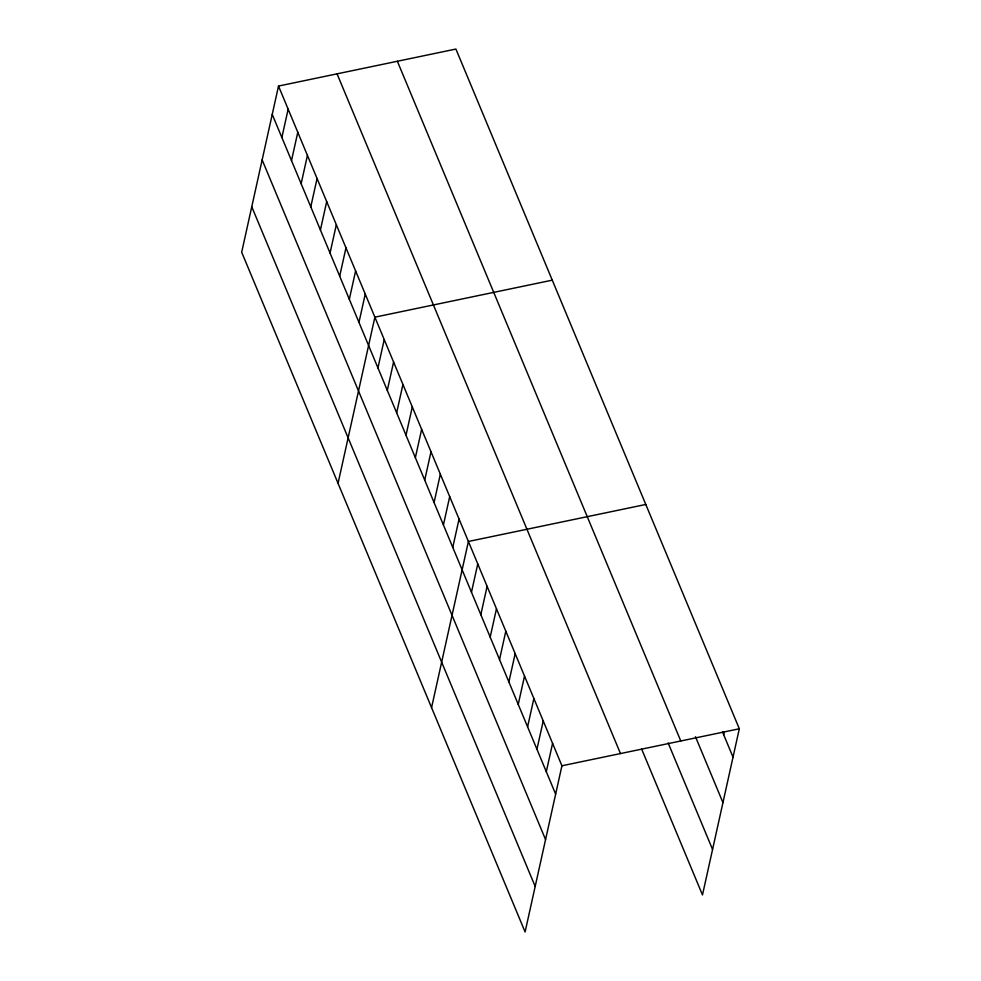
<?xml version="1.0" encoding="UTF-8"?>
<svg xmlns="http://www.w3.org/2000/svg" width="981" height="981" viewBox="0 0 981 981"><rect width="100%" height="100%" fill="white"/><g stroke="black" fill="none" stroke-linecap="round" stroke-linejoin="round"><path stroke-width="1.47" d="M278.518 86.058L241.682 252.227L525.093 931.95L561.929 765.781L278.518 86.058L455.907 49.05L739.318 728.773L702.482 894.942L641.684 749.141M281.866 137.524L288.156 109.173M291.504 160.626L297.795 132.276M301.142 183.741L307.433 155.39M310.781 206.856L317.059 178.505M320.419 229.959L326.698 201.608M330.045 253.073L336.336 224.723M339.684 276.188L345.974 247.837M349.322 299.291L355.613 270.94M358.96 322.406L365.251 294.055M338.04 483.326L374.877 317.17L552.266 280.161M377.943 367.949L384.233 339.598M387.299 390.377L393.589 362.026M396.655 412.805L402.933 384.454M406.011 435.245L412.29 406.882M415.355 457.673L421.646 429.322M424.712 480.101L431.002 451.75M434.068 502.53L440.346 474.179M443.412 524.97L449.703 496.607M452.768 547.398L459.059 519.047M431.566 707.644L468.403 541.475L645.792 504.467M471.469 592.254L477.759 563.903M480.825 614.695L487.116 586.331M490.181 637.123L496.472 608.772M499.537 659.551L505.816 631.2M508.881 681.979L515.172 653.628M518.238 704.407L524.528 676.056M527.594 726.847L533.872 698.497M536.938 749.276L543.229 720.925M546.294 771.704L552.585 743.353M723.684 734.695L724.346 731.716M561.929 765.781L739.318 728.773M722.507 731.9L733.028 757.136M695.48 736.719L722.948 802.605M397.366 61.263L680.777 740.986M668.135 742.924L712.562 849.46M337.059 73.845L620.47 753.567M272.24 114.409L555.651 794.132M262.148 159.891L545.571 839.613M251.761 206.746L535.185 886.468"/></g></svg>
